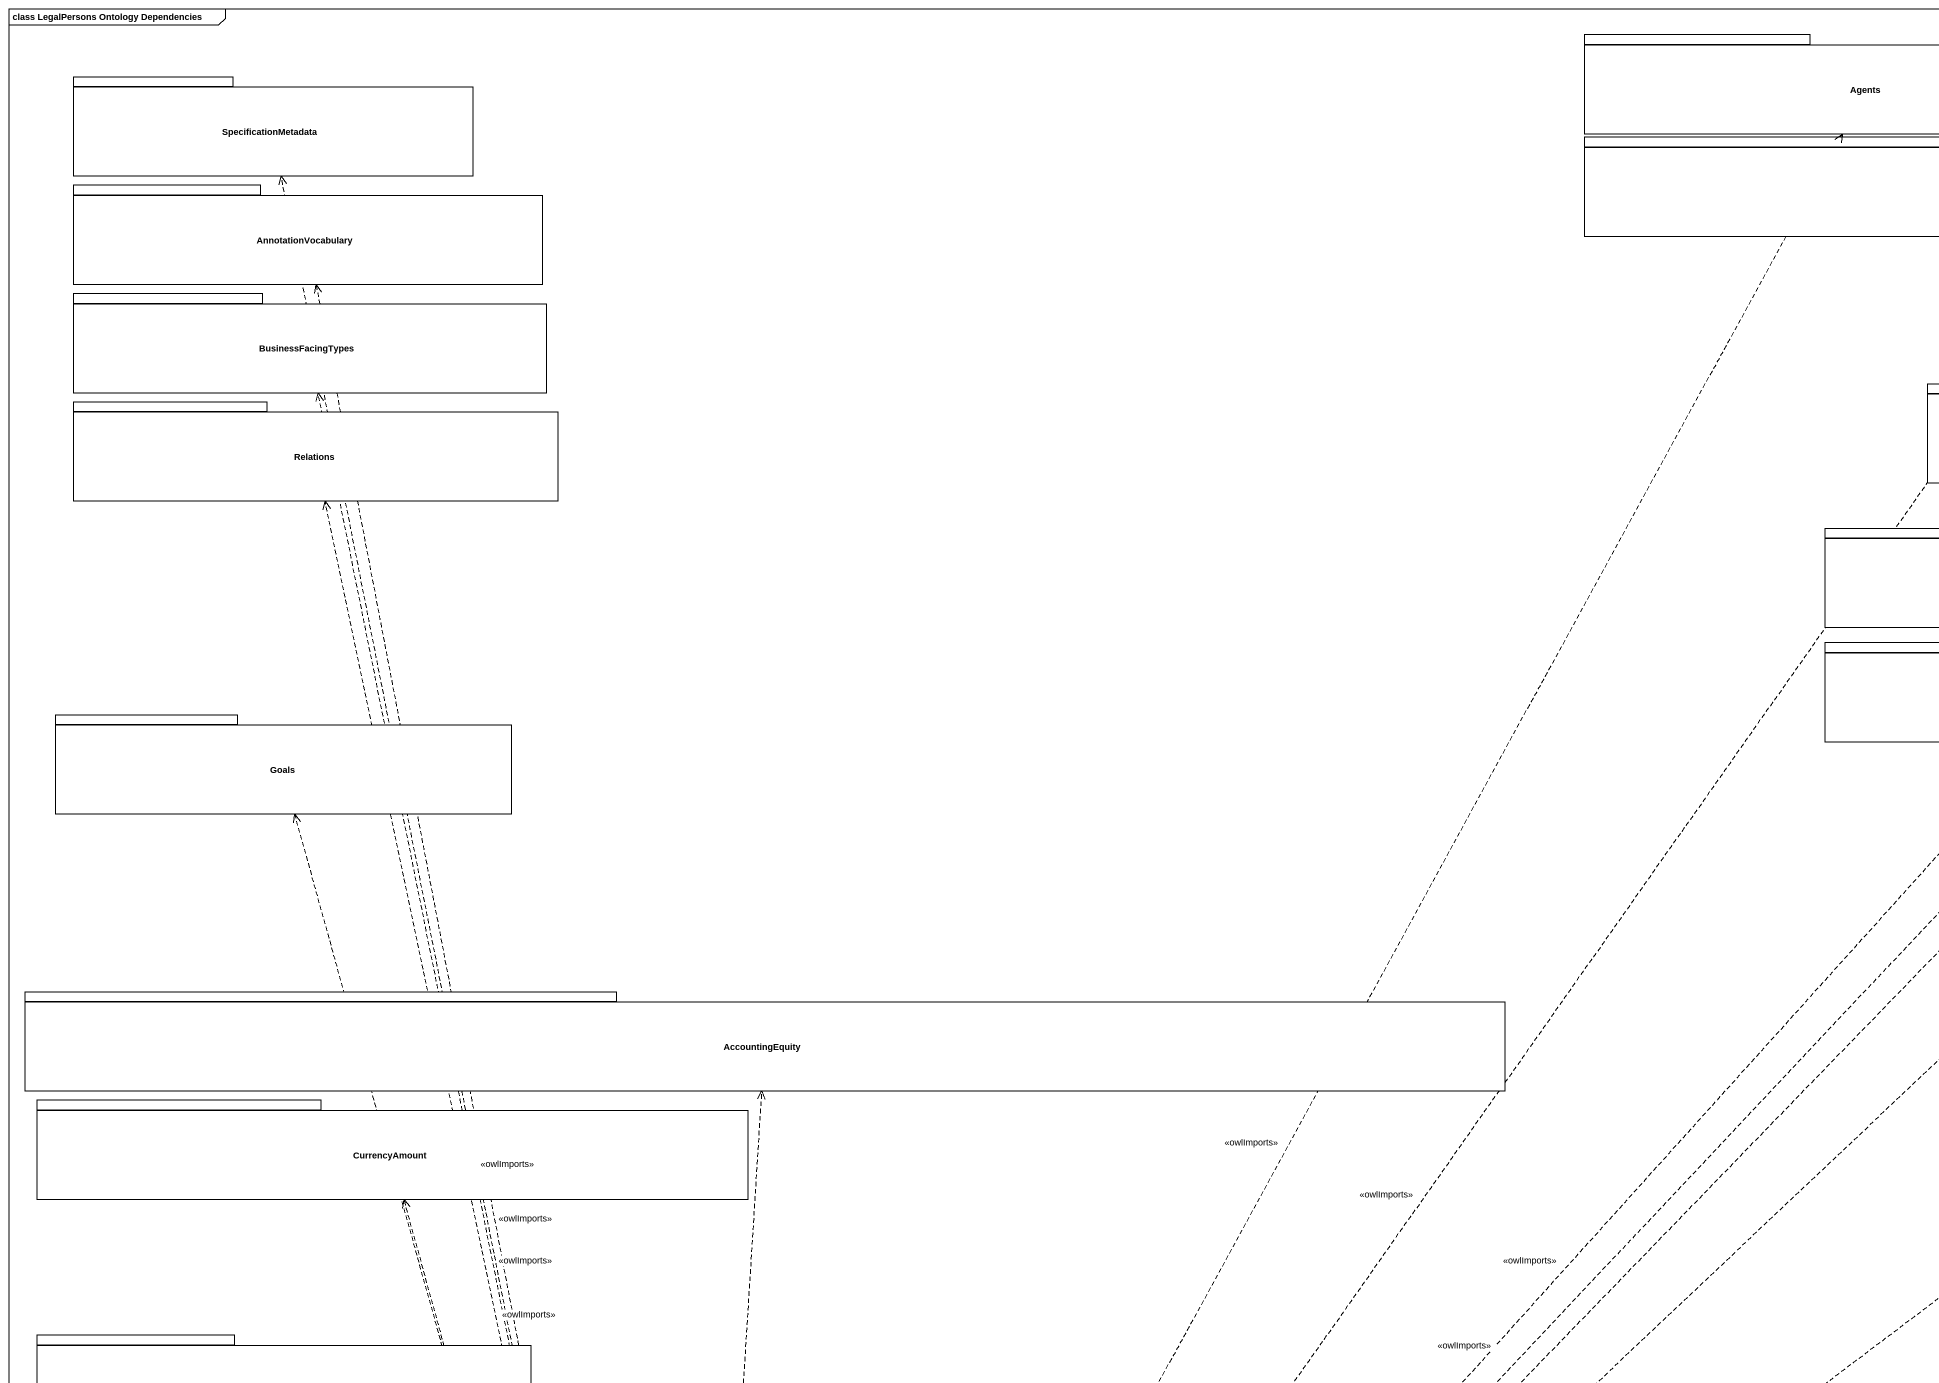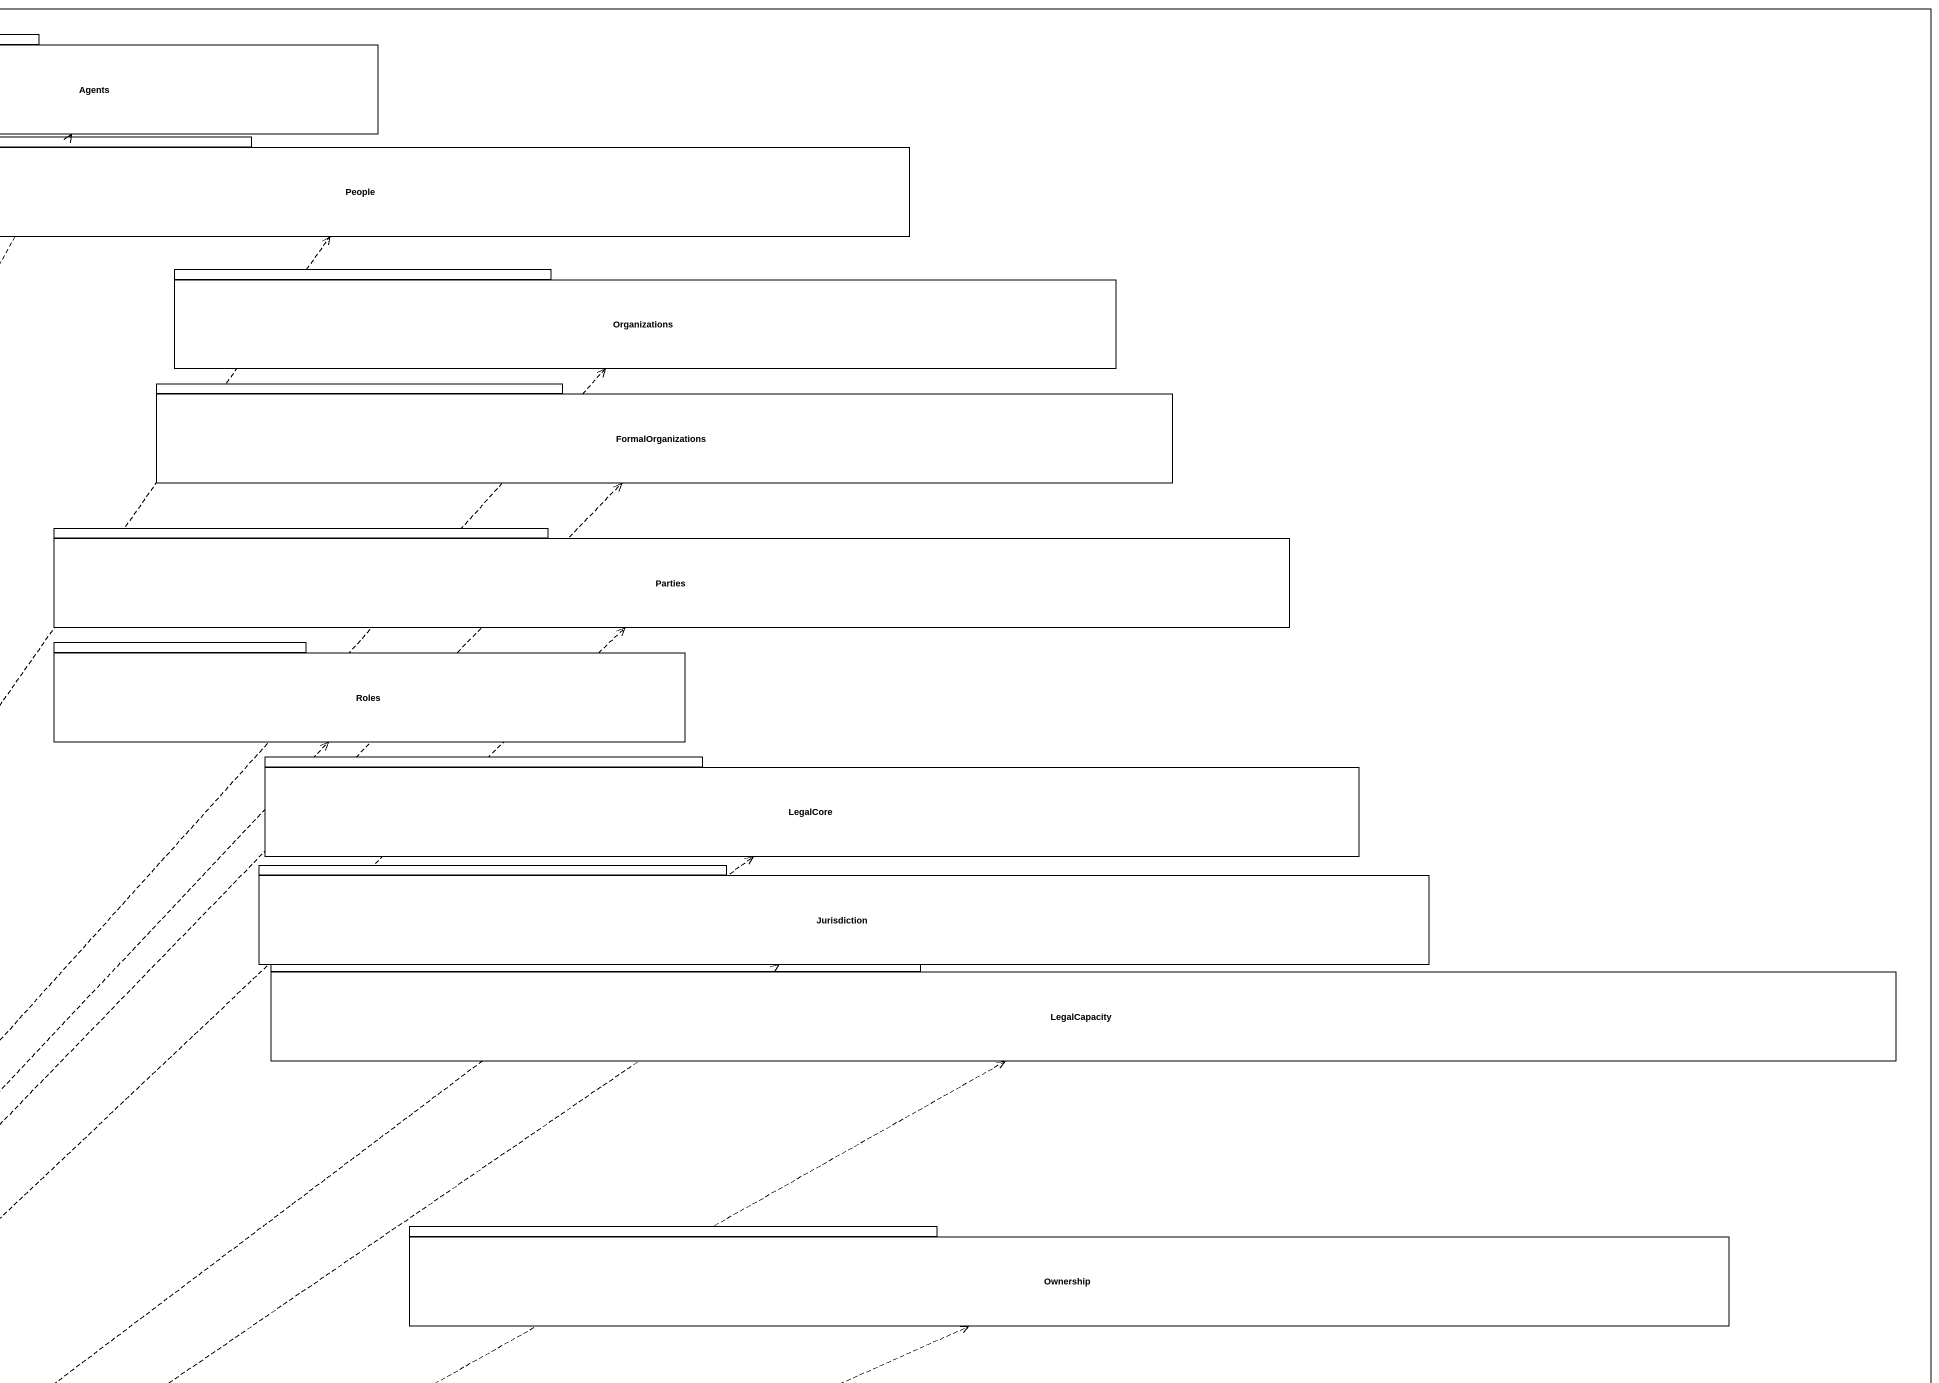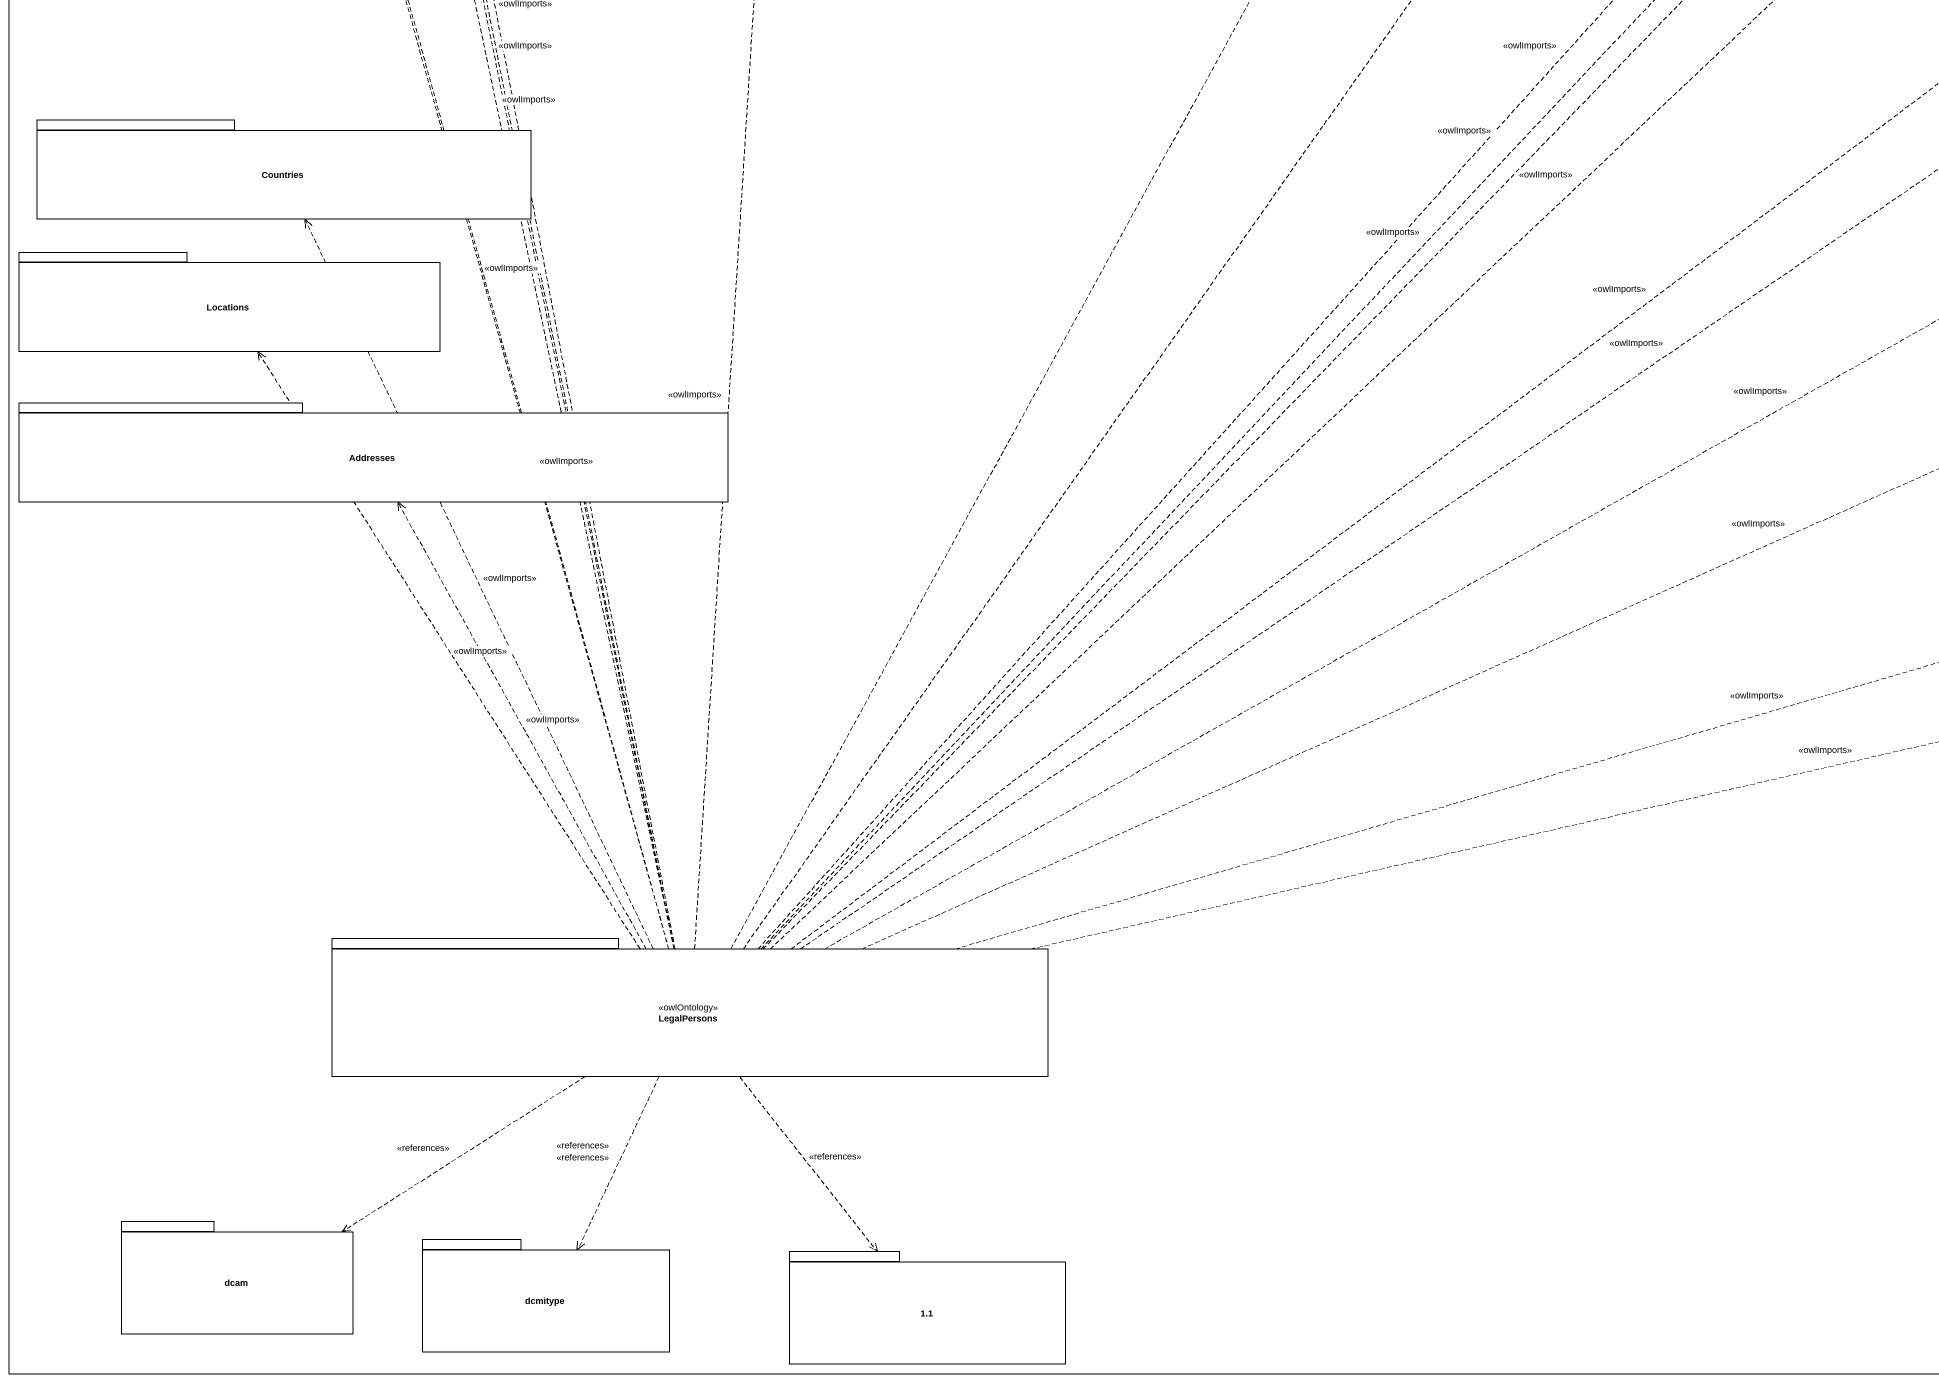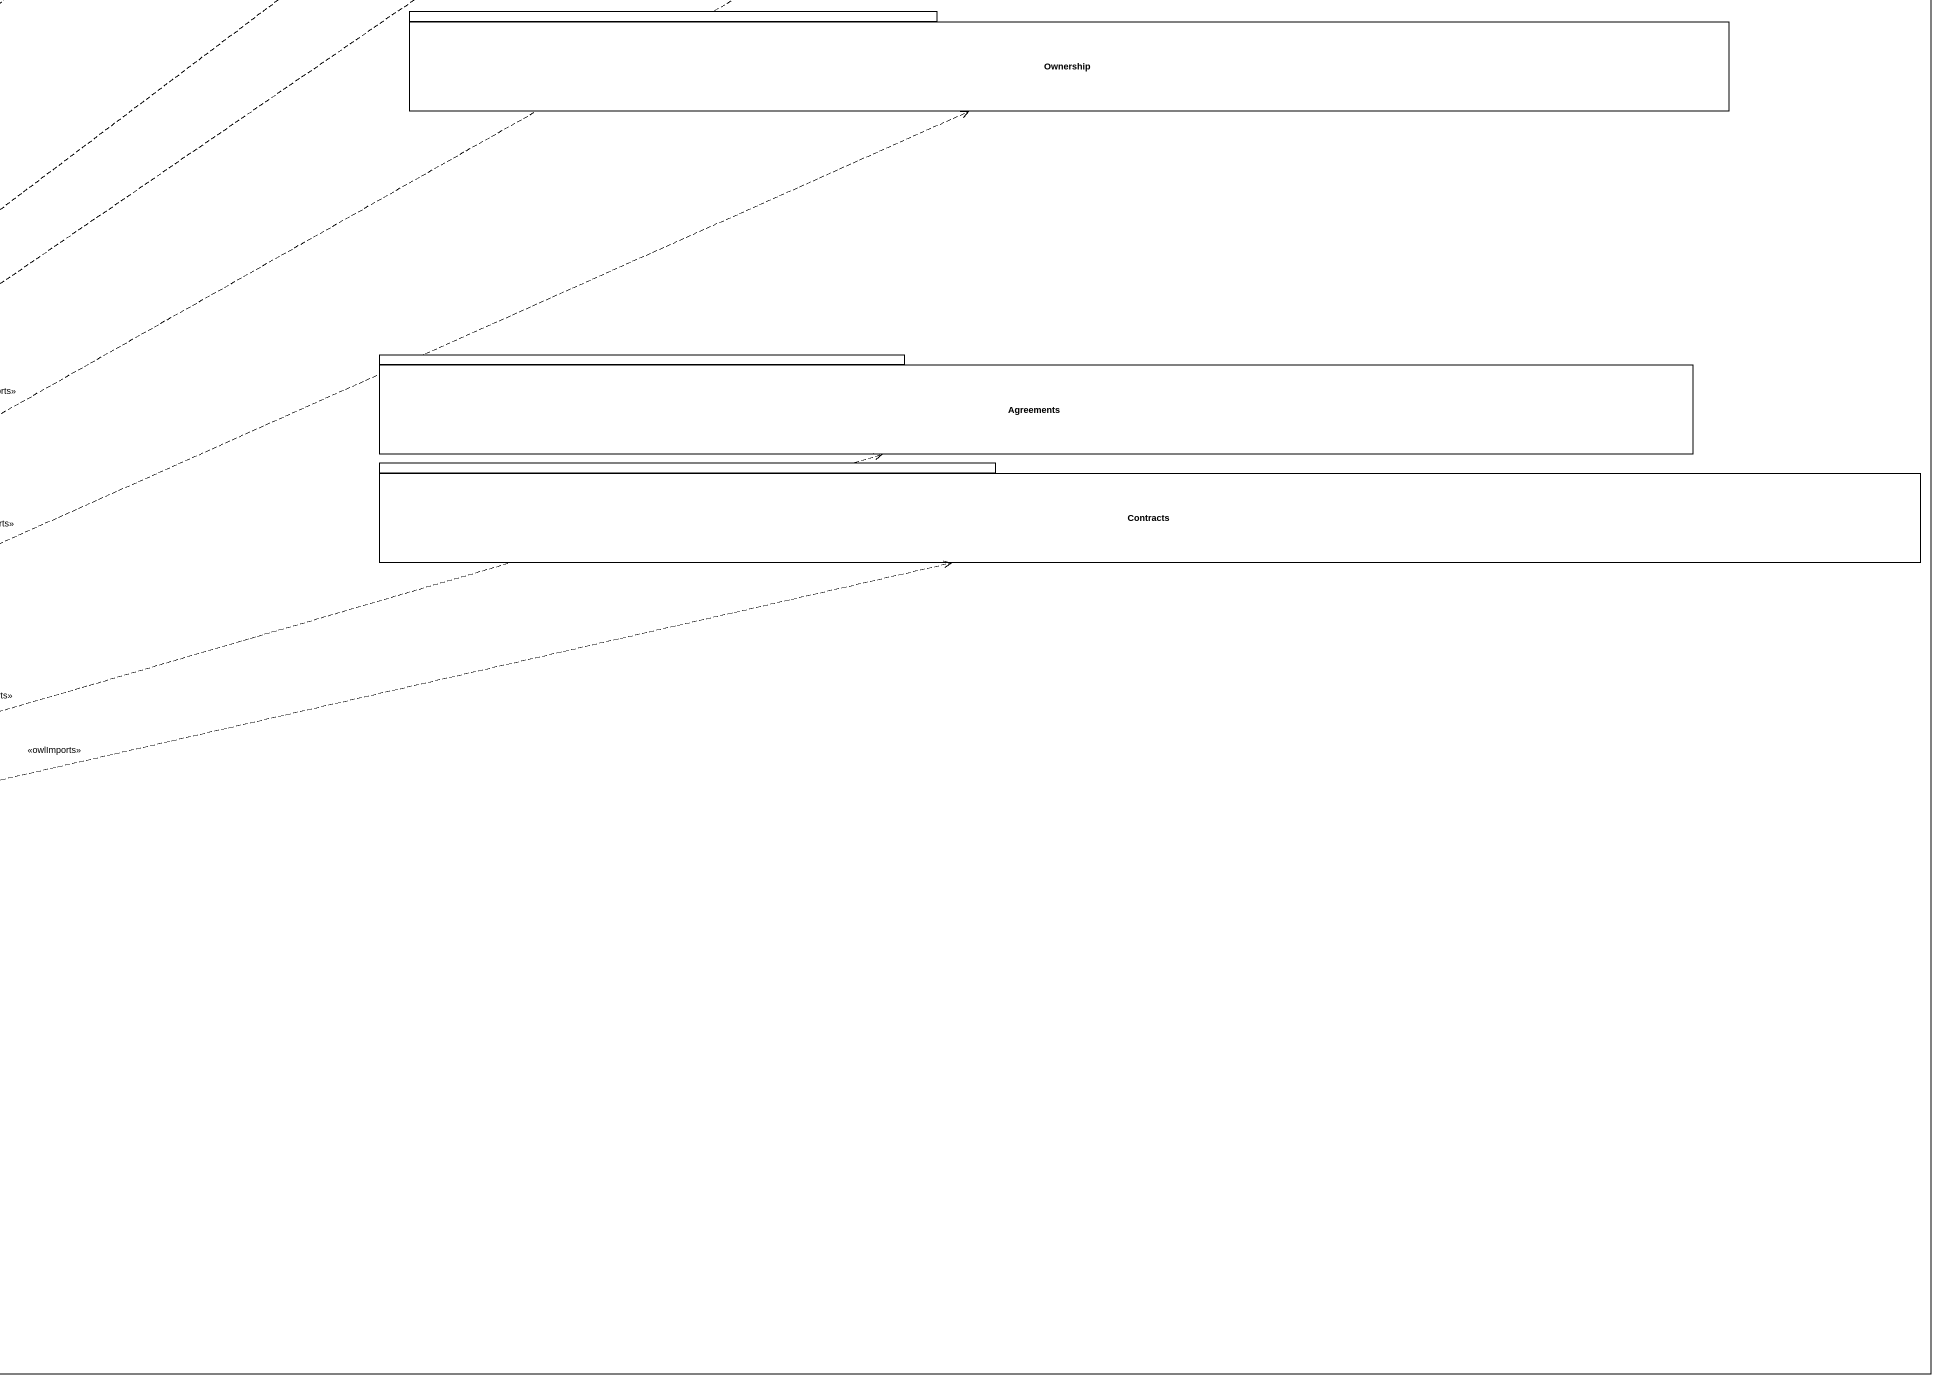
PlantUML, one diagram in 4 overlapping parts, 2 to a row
@startuml
mainframe class LegalPersons Ontology Dependencies
package Agents {
}
package SpecificationMetadata {
}
package People {
}
package AnnotationVocabulary {
}
package BusinessFacingTypes {
}
package Organizations {
}
package Relations {
}
package FormalOrganizations {
}
package Parties {
}
package Roles {
}
package Goals {
}
package LegalCore {
}
package Jurisdiction {
}
package AccountingEquity {
}
package LegalCapacity {
}
package CurrencyAmount {
}
package Ownership {
}
package Countries {
}
package Locations {
}
package Agreements {
}
package Addresses {
}
package Contracts {
}
package LegalPersons <<owlOntology>> {
}
package dcam {
}
package dcmitype {
}
package "1.1" as p1_1 {
}
LegalPersons .up.> Agents : <<owlImports>>
LegalPersons .up.> SpecificationMetadata : <<owlImports>>
LegalPersons .up.> People : <<owlImports>>
LegalPersons .up.> AnnotationVocabulary : <<owlImports>>
LegalPersons .up.> BusinessFacingTypes : <<owlImports>>
LegalPersons .up.> Organizations : <<owlImports>>
LegalPersons .up.> Relations : <<owlImports>>
LegalPersons .up.> FormalOrganizations : <<owlImports>>
LegalPersons .up.> Parties : <<owlImports>>
LegalPersons .up.> Roles : <<owlImports>>
LegalPersons .up.> Goals : <<owlImports>>
LegalPersons .up.> LegalCore : <<owlImports>>
LegalPersons .up.> Jurisdiction : <<owlImports>>
LegalPersons .up.> AccountingEquity : <<owlImports>>
LegalPersons .right.> LegalCapacity : <<owlImports>>
LegalPersons .up.> CurrencyAmount : <<owlImports>>
LegalPersons .right.> Ownership : <<owlImports>>
LegalPersons .up.> Countries : <<owlImports>>
LegalPersons .up.> Locations : <<owlImports>>
LegalPersons .right.> Agreements : <<owlImports>>
LegalPersons .up.> Addresses : <<owlImports>>
LegalPersons .right.> Contracts : <<owlImports>>
LegalPersons .left.> dcam : <<references>>
LegalPersons ..> dcmitype : <<references>>
LegalPersons ..> dcmitype : <<references>>
LegalPersons ..> p1_1 : <<references>>
@enduml
